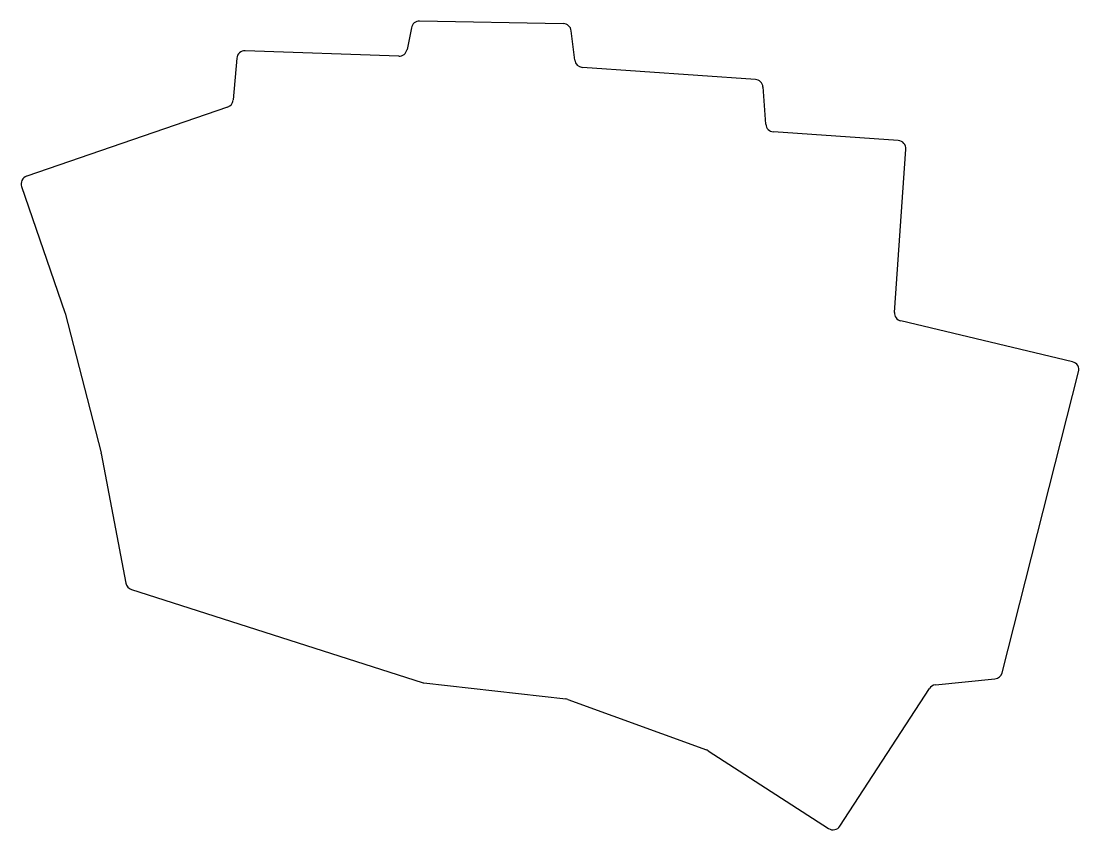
# Model space of a CAD drawing. Header units: millimetres. Extents: x 132 to 261, y -185 to -87.
import ezdxf

# ---------------------------------------------------------------- set-up
doc = ezdxf.new("R2010")
doc.units = ezdxf.units.MM

msp = doc.modelspace()

# ---------------------------------------------------------------- linework, layer by layer
for p, q in [((179.99, -87.37), (179.47, -90.02)), ((198.48, -86.87), (180.99, -86.56)), ((199.89, -91.31), (199.45, -87.74)), ((158.73, -91.08), (158.29, -96.16)), ((178.45, -90.82), (159.76, -90.17)), ((221.87, -93.66), (200.81, -92.19)), ((223.14, -99.12), (222.8, -94.58)), ((157.62, -97.02), (133.16, -105.44)), ((239.27, -101.11), (224.07, -100.04)), ((238.8, -122.03), (240.19, -102.17)), ((132.54, -106.72), (137.82, -122.04)), ((137.84, -122.12), (142.21, -139.16)), ((260.48, -128.06), (239.57, -123.07)), ((251.91, -165.92), (261.22, -129.28)), ((142.22, -139.22), (145.24, -155.02)), ((145.91, -155.78), (181.32, -167.12)), ((181.51, -167.16), (198.8, -169.12)), ((243.79, -167.41), (251.04, -166.67)), ((232.17, -184.61), (243.05, -167.86)), ((199.03, -169.17), (215.91, -175.32)), ((216.11, -175.42), (230.79, -184.9))]:
    msp.add_line(p, q)
for centre, start, end in [((180.97, -87.56), 89, 168.8178), ((198.46, -87.86), 6.9284, 89), ((178.48, -89.82), 268, 348.8178), ((159.73, -91.17), 88, 175.0325), ((200.88, -91.19), 186.9284, 266), ((221.8, -94.66), 4.3271, 86), ((157.29, -96.08), 289, 355.0325), ((224.14, -99.05), 184.3271, 266), ((239.2, -102.1), 356, 86), ((133.48, -106.39), 109, 199), ((136.87, -122.37), 14.3792, 19), ((239.8, -122.1), 176, 256.5909), ((260.25, -129.03), 345.7421, 76.5909), ((141.24, -139.41), 10.8005, 14.3792), ((146.22, -154.83), 190.8005, 252.2409), ((250.94, -165.68), 275.7655, 345.7421), ((181.62, -166.17), 252.2409, 263.5301), ((243.89, -168.4), 95.7655, 147), ((198.69, -170.11), 70, 83.5301), ((215.57, -176.26), 57.1386, 70), ((231.33, -184.06), 237.1386, 327)]:
    msp.add_arc(centre, 1, start, end)

doc.saveas('drawing.dxf')
